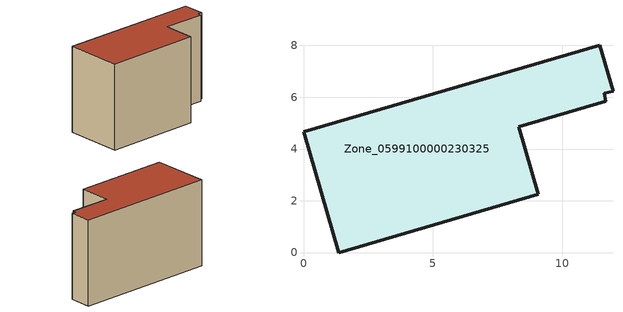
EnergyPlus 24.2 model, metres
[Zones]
Zone_0599100000230325
 floor ground (C_G): 11.68,5.84 8.31,4.86 9.07,2.25 1.37,0 0,4.67 11.44,8 11.96,6.23 11.63,6.16 z0
 wall outside (C_F): 1.37,0 9.07,2.25 8.31,4.86 11.68,5.84 11.63,6.16 11.96,6.23 11.44,8 0,4.67 1.37,0 z0:7.25
 roof outside (C_R): 8.31,4.86 11.68,5.84 11.63,6.16 11.96,6.23 11.44,8 0,4.67 1.37,0 9.07,2.25 z7.25
[BUILDING]
Pand.0599100000230325: North Axis=0; Terrain=City; Loads Convergence Tolerance Value=0.04; Temperature Convergence Tolerance Value=0.4; Solar Distribution=FullExterior; Maximum Number of Warmup Days=25; Minimum Number of Warmup Days=1
[Site:Location]
Rotterdam.The.Hague.AP_ZH_NLD Design_Conditions: Latitude=51.96; Longitude=4.45; Time Zone=1; Elevation=-4.5
[SITE:GROUNDTEMPERATURE:BUILDINGSURFACE]
18, 18, 18, 18, 18, 18, 18, 18, 18, 18, 18, 18
[MATERIAL] Thermal Absorptance=0.9; Solar Absorptance=0.7; Visible Absorptance=0.7
Name | Roughness | Thickness | Conductivity | Density | Specific Heat
G.TI.1946 | MediumSmooth | 0.15 | 1 | 540 | 1210
F.TI.1946 | Rough | 0.3 | 0.857143 | 1920 | 840
R.TI.1946 | MediumRough | 0.2 | 0.1 | 1500 | 1000
[CONSTRUCTION]
C_G: G.TI.1946
C_F: F.TI.1946
C_R: R.TI.1946
[ZONE]
Zone_0599100000230325: Type=1; Multiplier=1; Ceiling Height=Autocalculate; Volume=Autocalculate; Floor Area=autocalculate; Part of Total Floor Area=Yes
[ZONEINFILTRATION:DESIGNFLOWRATE]
Infil_Zone_0599100000230325: Zone or ZoneList or Space or SpaceList=Zone_0599100000230325; Schedule=AlwaysOn; Design Flow Rate Calculation Method=Flow/Area; Flow Rate per Floor Area=0.003; Constant Term Coefficient=1; Temperature Term Coefficient=0; Velocity Term Coefficient=0; Velocity Squared Term Coefficient=0
[HVACTEMPLATE:ZONE:IDEALLOADSAIRSYSTEM]
Zone_0599100000230325: Maximum Heating Supply Air Temperature=50; Minimum Cooling Supply Air Temperature=13; Maximum Heating Supply Air Humidity Ratio=0.0156; Minimum Cooling Supply Air Humidity Ratio=0.0077; Heating Limit=NoLimit; Cooling Limit=NoLimit; Dehumidification Control Type=ConstantSensibleHeatRatio; Cooling Sensible Heat Ratio=0.7; Dehumidification Setpoint=60; Humidification Control Type=None; Humidification Setpoint=30; Outdoor Air Method=None; Outdoor Air Flow Rate per Person=0.00944; Outdoor Air Flow Rate per Zone Floor Area=0; Outdoor Air Flow Rate per Zone=0; Demand Controlled Ventilation Type=None; Outdoor Air Economizer Type=NoEconomizer; Heat Recovery Type=None; Sensible Heat Recovery Effectiveness=0.7; Latent Heat Recovery Effectiveness=0.65
[ZONECONTROL:THERMOSTAT]
ThermostatControl_Zone_0599100000230325: Zone or ZoneList=Zone_0599100000230325; Control Type Schedule=DualSetpointControlType; Control 1=Thermostat_Zone_0599100000230325; Temperature Difference Between Cutout And Setpoint=0
[THERMOSTATSETPOINT:DUALSETPOINT]
Thermostat_Zone_0599100000230325: Heating Setpoint Temperature Schedule=HeatingSetpoint_Zone_0599100000230325; Cooling Setpoint Temperature Schedule=CoolingSetpoint_Zone_0599100000230325
[SCHEDULE:COMPACT]
HeatingSetpoint_Zone_0599100000230325: Through: 12/31, For: AllDays, Until: 24:00, 21
CoolingSetpoint_Zone_0599100000230325: Through: 12/31, For: AllDays, Until: 24:00, 24
DualSetpointControlType: Through: 12/31, For: AllDays, Until: 24:00, 4
AlwaysOn: Through: 12/31, For: AllDays, Until: 24:00, 1
